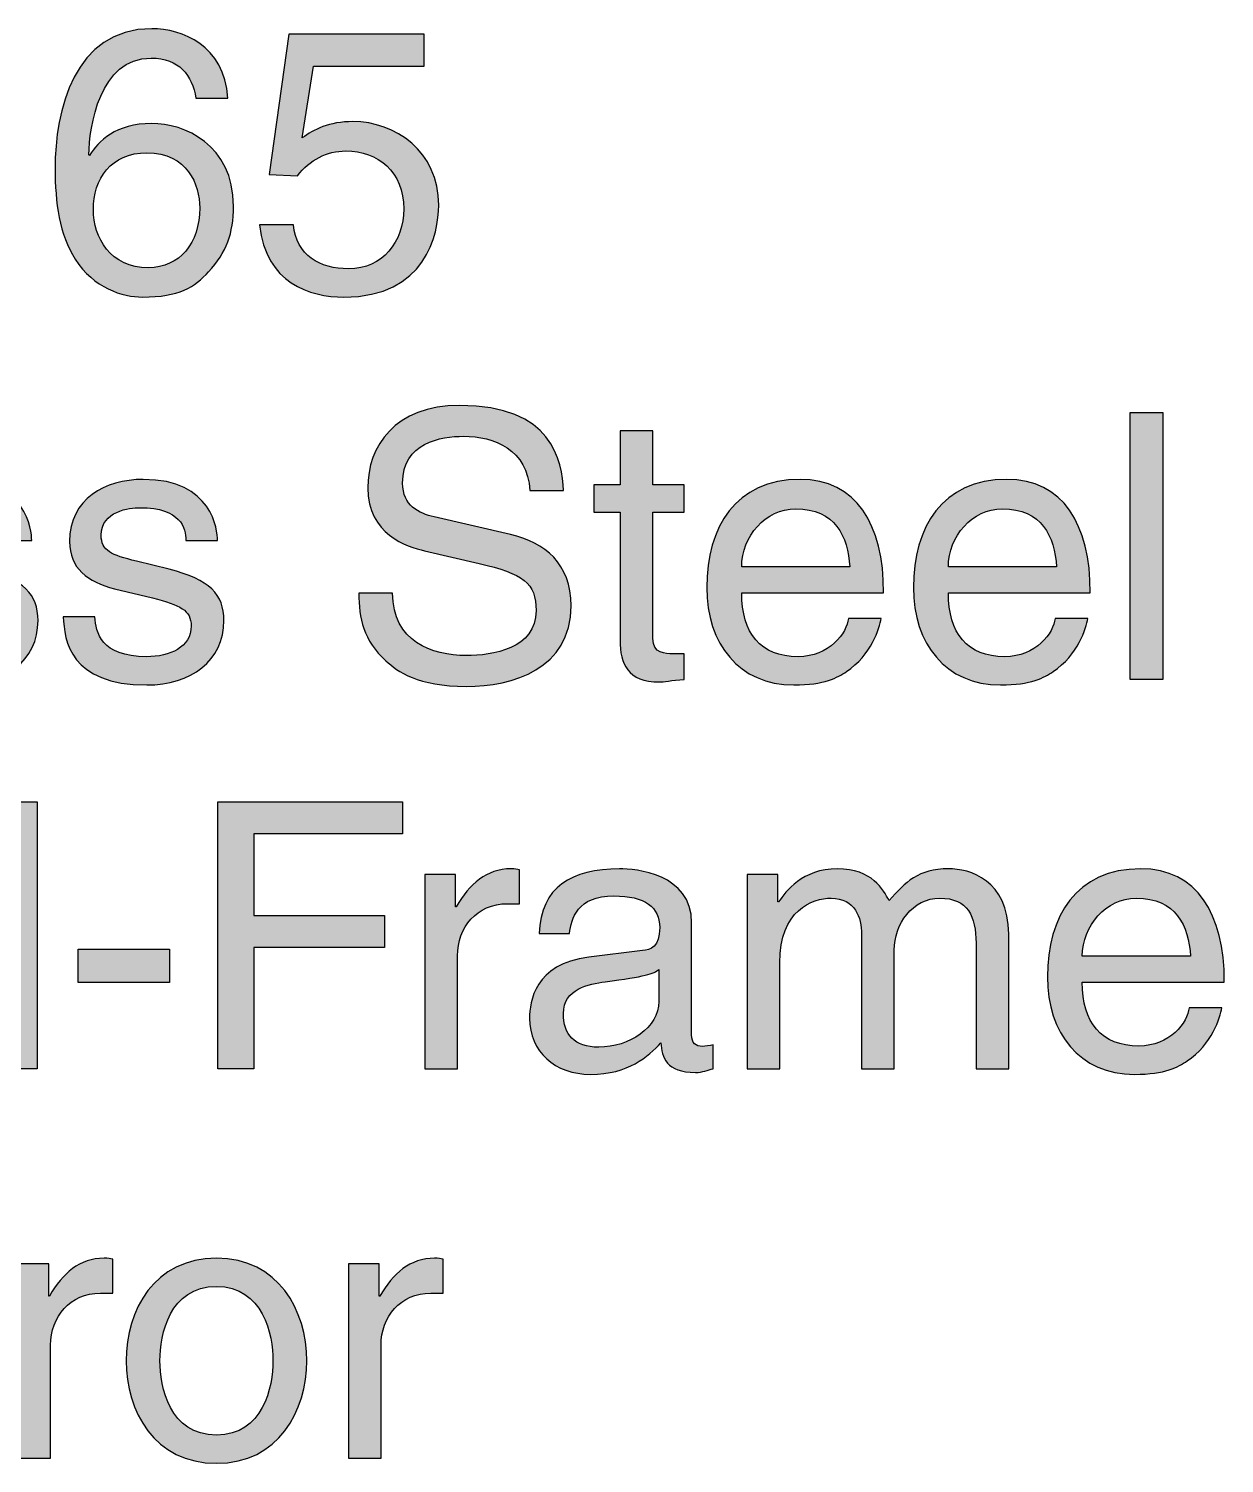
# Model space of a CAD drawing. Extents: x -115 to 53, y -129 to 6.
# Drawn here: x -7.38 to 16.45, y -129.44 to -100.84 of the extents above; entities that cross this region are included whole.
import ezdxf

# ---------------------------------------------------------------- set-up
doc = ezdxf.new("R2010")
doc.units = 0
doc.header["$MEASUREMENT"] = 0
doc.layers.add('MODEL_NAME', color=3, linetype='CONTINUOUS')

# ---------------------------------------------------------------- blocks, each defined once
blk = doc.blocks.new('AI9-BLK2')
at = {"layer": 'MODEL_NAME'}
h = blk.add_hatch(color=2, dxfattribs=at)
edge = h.paths.add_edge_path(flags=16)
edge.add_spline(control_points=[(3.77, 9.476), (4.392, 9.476), (4.792, 9.965), (4.792, 10.669), (4.792, 11.128), (4.548, 11.766), (3.74, 11.766), (3.021, 11.766), (2.673, 11.247), (2.673, 10.632), (2.673, 10.076), (3.007, 9.476), (3.77, 9.476)], knot_values=[0, 0, 0, 0, 1, 1, 1, 2, 2, 2, 3, 3, 3, 4, 4, 4, 4], degree=3, periodic=0)
edge = h.paths.add_edge_path()
edge.add_spline(control_points=[(4.718, 12.855), (4.636, 13.314), (4.385, 13.655), (3.822, 13.655), (2.799, 13.655), (2.585, 12.277), (2.585, 11.728), (2.585, 11.728), (2.599, 11.714), (2.599, 11.714), (2.762, 11.995), (3.125, 12.351), (3.837, 12.351), (4.474, 12.351), (5.466, 11.943), (5.466, 10.699), (5.466, 10.165), (5.326, 9.78), (4.97, 9.395), (4.696, 9.091), (4.385, 8.891), (3.651, 8.891), (3.251, 8.891), (2.681, 9.069), (2.31, 9.647), (1.999, 10.136), (1.91, 10.773), (1.91, 11.454), (1.91, 12.595), (2.281, 14.24), (3.837, 14.24), (4.437, 14.24), (5.289, 13.914), (5.355, 12.855), (5.355, 12.855), (4.718, 12.855), (4.718, 12.855)], knot_values=[0, 0, 0, 0, 1, 1, 1, 2, 2, 2, 3, 3, 3, 4, 4, 4, 5, 5, 5, 6, 6, 6, 7, 7, 7, 8, 8, 8, 9, 9, 9, 10, 10, 10, 11, 11, 11, 12, 12, 12, 12], degree=3, periodic=0)
h = blk.add_hatch(color=2, dxfattribs=at)
edge = h.paths.add_edge_path()
edge.add_spline(control_points=[(6.837, 12.062), (7.059, 12.232), (7.378, 12.388), (7.845, 12.388), (8.689, 12.388), (9.556, 11.795), (9.556, 10.721), (9.556, 10.143), (9.296, 8.891), (7.666, 8.891), (6.985, 8.891), (6.111, 9.165), (5.985, 10.328), (5.985, 10.328), (6.659, 10.328), (6.659, 10.328), (6.726, 9.721), (7.178, 9.454), (7.763, 9.454), (8.437, 9.454), (8.859, 9.995), (8.859, 10.647), (8.859, 11.395), (8.348, 11.803), (7.704, 11.803), (7.326, 11.803), (6.985, 11.625), (6.74, 11.306), (6.74, 11.306), (6.177, 11.336), (6.177, 11.336), (6.177, 11.336), (6.57, 14.129), (6.57, 14.129), (6.57, 14.129), (9.267, 14.129), (9.267, 14.129), (9.267, 14.129), (9.267, 13.492), (9.267, 13.492), (9.267, 13.492), (7.059, 13.492), (7.059, 13.492), (7.059, 13.492), (6.837, 12.062), (6.837, 12.062)], knot_values=[0, 0, 0, 0, 1, 1, 1, 2, 2, 2, 3, 3, 3, 4, 4, 4, 5, 5, 5, 6, 6, 6, 7, 7, 7, 8, 8, 8, 9, 9, 9, 10, 10, 10, 11, 11, 11, 12, 12, 12, 13, 13, 13, 14, 14, 14, 15, 15, 15, 15], degree=3, periodic=0)
h = blk.add_hatch(color=2, dxfattribs=at)
edge = h.paths.add_edge_path()
edge.add_spline(control_points=[(11.371, 5.034), (11.334, 5.856), (10.652, 6.116), (10.052, 6.116), (9.6, 6.116), (8.837, 5.99), (8.837, 5.182), (8.837, 4.73), (9.156, 4.582), (9.467, 4.508), (9.467, 4.508), (10.985, 4.16), (10.985, 4.16), (11.674, 3.997), (12.193, 3.582), (12.193, 2.738), (12.193, 1.478), (11.023, 1.13), (10.111, 1.13), (9.126, 1.13), (8.741, 1.426), (8.504, 1.641), (8.052, 2.049), (7.963, 2.493), (7.963, 2.989), (7.963, 2.989), (8.637, 2.989), (8.637, 2.989), (8.637, 2.026), (9.422, 1.745), (10.104, 1.745), (10.623, 1.745), (11.497, 1.878), (11.497, 2.641), (11.497, 3.197), (11.237, 3.375), (10.363, 3.582), (10.363, 3.582), (9.274, 3.834), (9.274, 3.834), (8.926, 3.916), (8.141, 4.16), (8.141, 5.086), (8.141, 5.916), (8.681, 6.731), (9.971, 6.731), (11.83, 6.731), (12.015, 5.619), (12.045, 5.034), (12.045, 5.034), (11.371, 5.034), (11.371, 5.034)], knot_values=[0, 0, 0, 0, 1, 1, 1, 2, 2, 2, 3, 3, 3, 4, 4, 4, 5, 5, 5, 6, 6, 6, 7, 7, 7, 8, 8, 8, 9, 9, 9, 10, 10, 10, 11, 11, 11, 12, 12, 12, 13, 13, 13, 14, 14, 14, 15, 15, 15, 16, 16, 16, 17, 17, 17, 17], degree=3, periodic=0)
h = blk.add_hatch(color=2, dxfattribs=at)
edge = h.paths.add_edge_path()
edge.add_spline(control_points=[(23.987, 1.271), (23.987, 1.271), (23.335, 1.271), (23.335, 1.271), (23.335, 1.271), (23.335, 6.59), (23.335, 6.59), (23.335, 6.59), (23.987, 6.59), (23.987, 6.59), (23.987, 6.59), (23.987, 1.271), (23.987, 1.271)], knot_values=[0, 0, 0, 0, 1, 1, 1, 2, 2, 2, 3, 3, 3, 4, 4, 4, 4], degree=3, periodic=0)
h = blk.add_hatch(color=2, dxfattribs=at)
edge = h.paths.add_edge_path()
edge.add_spline(control_points=[(13.823, 4.605), (13.823, 4.605), (13.823, 2.085), (13.823, 2.085), (13.823, 1.782), (14.082, 1.782), (14.216, 1.782), (14.216, 1.782), (14.445, 1.782), (14.445, 1.782), (14.445, 1.782), (14.445, 1.271), (14.445, 1.271), (14.208, 1.249), (14.023, 1.219), (13.956, 1.219), (13.312, 1.219), (13.171, 1.582), (13.171, 2.049), (13.171, 2.049), (13.171, 4.605), (13.171, 4.605), (13.171, 4.605), (12.645, 4.605), (12.645, 4.605), (12.645, 4.605), (12.645, 5.145), (12.645, 5.145), (12.645, 5.145), (13.171, 5.145), (13.171, 5.145), (13.171, 5.145), (13.171, 6.227), (13.171, 6.227), (13.171, 6.227), (13.823, 6.227), (13.823, 6.227), (13.823, 6.227), (13.823, 5.145), (13.823, 5.145), (13.823, 5.145), (14.445, 5.145), (14.445, 5.145), (14.445, 5.145), (14.445, 4.605), (14.445, 4.605), (14.445, 4.605), (13.823, 4.605), (13.823, 4.605)], knot_values=[0, 0, 0, 0, 1, 1, 1, 2, 2, 2, 3, 3, 3, 4, 4, 4, 5, 5, 5, 6, 6, 6, 7, 7, 7, 8, 8, 8, 9, 9, 9, 10, 10, 10, 11, 11, 11, 12, 12, 12, 13, 13, 13, 14, 14, 14, 15, 15, 15, 16, 16, 16, 16], degree=3, periodic=0)
h = blk.add_hatch(color=2, dxfattribs=at)
edge = h.paths.add_edge_path()
edge.add_spline(control_points=[(0.814, 4.041), (0.806, 4.286), (0.718, 4.693), (-0.105, 4.693), (-0.305, 4.693), (-0.875, 4.627), (-0.875, 4.145), (-0.875, 3.827), (-0.675, 3.753), (-0.171, 3.626), (-0.171, 3.626), (0.481, 3.464), (0.481, 3.464), (1.288, 3.264), (1.57, 2.967), (1.57, 2.441), (1.57, 1.641), (0.91, 1.159), (0.036, 1.159), (-1.497, 1.159), (-1.609, 2.049), (-1.631, 2.515), (-1.631, 2.515), (-1.001, 2.515), (-1.001, 2.515), (-0.979, 2.212), (-0.89, 1.723), (0.029, 1.723), (0.495, 1.723), (0.918, 1.908), (0.918, 2.338), (0.918, 2.649), (0.703, 2.752), (0.147, 2.893), (0.147, 2.893), (-0.608, 3.078), (-0.608, 3.078), (-1.149, 3.212), (-1.505, 3.486), (-1.505, 4.019), (-1.505, 4.871), (-0.801, 5.256), (-0.038, 5.256), (1.347, 5.256), (1.444, 4.234), (1.444, 4.041), (1.444, 4.041), (0.814, 4.041), (0.814, 4.041)], knot_values=[0, 0, 0, 0, 1, 1, 1, 2, 2, 2, 3, 3, 3, 4, 4, 4, 5, 5, 5, 6, 6, 6, 7, 7, 7, 8, 8, 8, 9, 9, 9, 10, 10, 10, 11, 11, 11, 12, 12, 12, 13, 13, 13, 14, 14, 14, 15, 15, 15, 16, 16, 16, 16], degree=3, periodic=0)
h = blk.add_hatch(color=2, dxfattribs=at)
edge = h.paths.add_edge_path()
edge.add_spline(control_points=[(4.518, 4.041), (4.511, 4.286), (4.422, 4.693), (3.6, 4.693), (3.399, 4.693), (2.829, 4.627), (2.829, 4.145), (2.829, 3.827), (3.029, 3.753), (3.533, 3.626), (3.533, 3.626), (4.185, 3.464), (4.185, 3.464), (4.992, 3.264), (5.274, 2.967), (5.274, 2.441), (5.274, 1.641), (4.614, 1.159), (3.74, 1.159), (2.207, 1.159), (2.095, 2.049), (2.073, 2.515), (2.073, 2.515), (2.703, 2.515), (2.703, 2.515), (2.725, 2.212), (2.814, 1.723), (3.733, 1.723), (4.2, 1.723), (4.622, 1.908), (4.622, 2.338), (4.622, 2.649), (4.407, 2.752), (3.851, 2.893), (3.851, 2.893), (3.096, 3.078), (3.096, 3.078), (2.555, 3.212), (2.199, 3.486), (2.199, 4.019), (2.199, 4.871), (2.903, 5.256), (3.666, 5.256), (5.052, 5.256), (5.148, 4.234), (5.148, 4.041), (5.148, 4.041), (4.518, 4.041), (4.518, 4.041)], knot_values=[0, 0, 0, 0, 1, 1, 1, 2, 2, 2, 3, 3, 3, 4, 4, 4, 5, 5, 5, 6, 6, 6, 7, 7, 7, 8, 8, 8, 9, 9, 9, 10, 10, 10, 11, 11, 11, 12, 12, 12, 13, 13, 13, 14, 14, 14, 15, 15, 15, 16, 16, 16, 16], degree=3, periodic=0)
h = blk.add_hatch(color=2, dxfattribs=at)
edge = h.paths.add_edge_path(flags=16)
edge.add_spline(control_points=[(17.749, 3.516), (17.712, 4.116), (17.461, 4.671), (16.668, 4.671), (16.068, 4.671), (15.594, 4.116), (15.594, 3.516), (15.594, 3.516), (17.749, 3.516), (17.749, 3.516)], knot_values=[0, 0, 0, 0, 1, 1, 1, 2, 2, 2, 3, 3, 3, 3], degree=3, periodic=0)
edge = h.paths.add_edge_path()
edge.add_spline(control_points=[(18.372, 2.486), (18.349, 2.3), (18.172, 1.752), (17.683, 1.426), (17.505, 1.308), (17.253, 1.159), (16.631, 1.159), (15.542, 1.159), (14.897, 1.982), (14.897, 3.1), (14.897, 4.301), (15.475, 5.256), (16.757, 5.256), (17.875, 5.256), (18.423, 4.368), (18.423, 2.997), (18.423, 2.997), (15.594, 2.997), (15.594, 2.997), (15.594, 2.189), (15.971, 1.723), (16.719, 1.723), (17.334, 1.723), (17.698, 2.197), (17.72, 2.486), (17.72, 2.486), (18.372, 2.486), (18.372, 2.486)], knot_values=[0, 0, 0, 0, 1, 1, 1, 2, 2, 2, 3, 3, 3, 4, 4, 4, 5, 5, 5, 6, 6, 6, 7, 7, 7, 8, 8, 8, 9, 9, 9, 9], degree=3, periodic=0)
h = blk.add_hatch(color=2, dxfattribs=at)
edge = h.paths.add_edge_path(flags=16)
edge.add_spline(control_points=[(21.868, 3.516), (21.831, 4.116), (21.579, 4.671), (20.787, 4.671), (20.187, 4.671), (19.713, 4.116), (19.713, 3.516), (19.713, 3.516), (21.868, 3.516), (21.868, 3.516)], knot_values=[0, 0, 0, 0, 1, 1, 1, 2, 2, 2, 3, 3, 3, 3], degree=3, periodic=0)
edge = h.paths.add_edge_path()
edge.add_spline(control_points=[(22.491, 2.486), (22.468, 2.3), (22.291, 1.752), (21.802, 1.426), (21.624, 1.308), (21.372, 1.159), (20.75, 1.159), (19.661, 1.159), (19.016, 1.982), (19.016, 3.1), (19.016, 4.301), (19.594, 5.256), (20.876, 5.256), (21.994, 5.256), (22.542, 4.368), (22.542, 2.997), (22.542, 2.997), (19.713, 2.997), (19.713, 2.997), (19.713, 2.189), (20.09, 1.723), (20.838, 1.723), (21.453, 1.723), (21.816, 2.197), (21.839, 2.486), (21.839, 2.486), (22.491, 2.486), (22.491, 2.486)], knot_values=[0, 0, 0, 0, 1, 1, 1, 2, 2, 2, 3, 3, 3, 4, 4, 4, 5, 5, 5, 6, 6, 6, 7, 7, 7, 8, 8, 8, 9, 9, 9, 9], degree=3, periodic=0)
h = blk.add_hatch(color=2, dxfattribs=at)
edge = h.paths.add_edge_path()
edge.add_spline(control_points=[(1.551, -6.49), (1.551, -6.49), (0.899, -6.49), (0.899, -6.49), (0.899, -6.49), (0.899, -1.171), (0.899, -1.171), (0.899, -1.171), (1.551, -1.171), (1.551, -1.171), (1.551, -1.171), (1.551, -6.49), (1.551, -6.49)], knot_values=[0, 0, 0, 0, 1, 1, 1, 2, 2, 2, 3, 3, 3, 4, 4, 4, 4], degree=3, periodic=0)
h = blk.add_hatch(color=2, dxfattribs=at)
edge = h.paths.add_edge_path()
edge.add_spline(control_points=[(5.87, -6.49), (5.87, -6.49), (5.152, -6.49), (5.152, -6.49), (5.152, -6.49), (5.152, -1.171), (5.152, -1.171), (5.152, -1.171), (8.833, -1.171), (8.833, -1.171), (8.833, -1.171), (8.833, -1.809), (8.833, -1.809), (8.833, -1.809), (5.87, -1.809), (5.87, -1.809), (5.87, -1.809), (5.87, -3.438), (5.87, -3.438), (5.87, -3.438), (8.478, -3.438), (8.478, -3.438), (8.478, -3.438), (8.478, -4.075), (8.478, -4.075), (8.478, -4.075), (5.87, -4.075), (5.87, -4.075), (5.87, -4.075), (5.87, -6.49), (5.87, -6.49)], knot_values=[0, 0, 0, 0, 1, 1, 1, 2, 2, 2, 3, 3, 3, 4, 4, 4, 5, 5, 5, 6, 6, 6, 7, 7, 7, 8, 8, 8, 9, 9, 9, 10, 10, 10, 10], degree=3, periodic=0)
h = blk.add_hatch(color=2, dxfattribs=at)
edge = h.paths.add_edge_path()
edge.add_spline(control_points=[(9.93, -6.49), (9.93, -6.49), (9.278, -6.49), (9.278, -6.49), (9.278, -6.49), (9.278, -2.616), (9.278, -2.616), (9.278, -2.616), (9.893, -2.616), (9.893, -2.616), (9.893, -2.616), (9.893, -3.26), (9.893, -3.26), (9.893, -3.26), (9.907, -3.26), (9.907, -3.26), (10.167, -2.809), (10.508, -2.505), (10.996, -2.505), (11.078, -2.505), (11.115, -2.512), (11.167, -2.527), (11.167, -2.527), (11.167, -3.201), (11.167, -3.201), (11.167, -3.201), (10.922, -3.201), (10.922, -3.201), (10.315, -3.201), (9.93, -3.675), (9.93, -4.238), (9.93, -4.238), (9.93, -6.49), (9.93, -6.49)], knot_values=[0, 0, 0, 0, 1, 1, 1, 2, 2, 2, 3, 3, 3, 4, 4, 4, 5, 5, 5, 6, 6, 6, 7, 7, 7, 8, 8, 8, 9, 9, 9, 10, 10, 10, 11, 11, 11, 11], degree=3, periodic=0)
h = blk.add_hatch(color=2, dxfattribs=at)
edge = h.paths.add_edge_path(flags=16)
edge.add_spline(control_points=[(13.945, -4.512), (13.841, -4.594), (13.678, -4.653), (12.871, -4.757), (12.552, -4.801), (12.041, -4.898), (12.041, -5.387), (12.041, -5.809), (12.256, -6.061), (12.745, -6.061), (13.353, -6.061), (13.945, -5.668), (13.945, -5.15), (13.945, -5.15), (13.945, -4.512), (13.945, -4.512)], knot_values=[0, 0, 0, 0, 1, 1, 1, 2, 2, 2, 3, 3, 3, 4, 4, 4, 5, 5, 5, 5], degree=3, periodic=0)
edge = h.paths.add_edge_path()
edge.add_spline(control_points=[(11.56, -3.794), (11.589, -2.868), (12.204, -2.505), (13.16, -2.505), (13.471, -2.505), (14.597, -2.594), (14.597, -3.586), (14.597, -3.586), (14.597, -5.816), (14.597, -5.816), (14.597, -5.979), (14.679, -6.046), (14.812, -6.046), (14.871, -6.046), (14.952, -6.031), (15.027, -6.016), (15.027, -6.016), (15.027, -6.49), (15.027, -6.49), (14.916, -6.52), (14.819, -6.564), (14.671, -6.564), (14.093, -6.564), (14.004, -6.268), (13.982, -5.972), (13.73, -6.246), (13.338, -6.602), (12.582, -6.602), (11.871, -6.602), (11.367, -6.15), (11.367, -5.483), (11.367, -5.157), (11.463, -4.401), (12.545, -4.268), (12.545, -4.268), (13.619, -4.135), (13.619, -4.135), (13.775, -4.12), (13.96, -4.061), (13.96, -3.675), (13.96, -3.268), (13.664, -3.046), (13.049, -3.046), (12.308, -3.046), (12.204, -3.497), (12.16, -3.794), (12.16, -3.794), (11.56, -3.794), (11.56, -3.794)], knot_values=[0, 0, 0, 0, 1, 1, 1, 2, 2, 2, 3, 3, 3, 4, 4, 4, 5, 5, 5, 6, 6, 6, 7, 7, 7, 8, 8, 8, 9, 9, 9, 10, 10, 10, 11, 11, 11, 12, 12, 12, 13, 13, 13, 14, 14, 14, 15, 15, 15, 16, 16, 16, 16], degree=3, periodic=0)
h = blk.add_hatch(color=2, dxfattribs=at)
edge = h.paths.add_edge_path()
edge.add_spline(control_points=[(15.701, -2.616), (15.701, -2.616), (16.316, -2.616), (16.316, -2.616), (16.316, -2.616), (16.316, -3.164), (16.316, -3.164), (16.316, -3.164), (16.331, -3.164), (16.331, -3.164), (16.471, -2.957), (16.805, -2.505), (17.501, -2.505), (18.197, -2.505), (18.42, -2.927), (18.531, -3.135), (18.857, -2.771), (19.116, -2.505), (19.716, -2.505), (20.131, -2.505), (20.916, -2.719), (20.916, -3.809), (20.916, -3.809), (20.916, -6.49), (20.916, -6.49), (20.916, -6.49), (20.264, -6.49), (20.264, -6.49), (20.264, -6.49), (20.264, -3.986), (20.264, -3.986), (20.264, -3.453), (20.102, -3.09), (19.546, -3.09), (18.998, -3.09), (18.635, -3.609), (18.635, -4.127), (18.635, -4.127), (18.635, -6.49), (18.635, -6.49), (18.635, -6.49), (17.983, -6.49), (17.983, -6.49), (17.983, -6.49), (17.983, -3.809), (17.983, -3.809), (17.983, -3.482), (17.857, -3.09), (17.375, -3.09), (17.005, -3.09), (16.353, -3.327), (16.353, -4.379), (16.353, -4.379), (16.353, -6.49), (16.353, -6.49), (16.353, -6.49), (15.701, -6.49), (15.701, -6.49), (15.701, -6.49), (15.701, -2.616), (15.701, -2.616)], knot_values=[0, 0, 0, 0, 1, 1, 1, 2, 2, 2, 3, 3, 3, 4, 4, 4, 5, 5, 5, 6, 6, 6, 7, 7, 7, 8, 8, 8, 9, 9, 9, 10, 10, 10, 11, 11, 11, 12, 12, 12, 13, 13, 13, 14, 14, 14, 15, 15, 15, 16, 16, 16, 17, 17, 17, 18, 18, 18, 19, 19, 19, 20, 20, 20, 20], degree=3, periodic=0)
h = blk.add_hatch(color=2, dxfattribs=at)
edge = h.paths.add_edge_path(flags=16)
edge.add_spline(control_points=[(24.539, -4.246), (24.502, -3.645), (24.25, -3.09), (23.457, -3.09), (22.857, -3.09), (22.383, -3.645), (22.383, -4.246), (22.383, -4.246), (24.539, -4.246), (24.539, -4.246)], knot_values=[0, 0, 0, 0, 1, 1, 1, 2, 2, 2, 3, 3, 3, 3], degree=3, periodic=0)
edge = h.paths.add_edge_path()
edge.add_spline(control_points=[(25.161, -5.275), (25.139, -5.461), (24.961, -6.009), (24.472, -6.335), (24.295, -6.453), (24.043, -6.602), (23.42, -6.602), (22.331, -6.602), (21.687, -5.779), (21.687, -4.661), (21.687, -3.46), (22.265, -2.505), (23.546, -2.505), (24.665, -2.505), (25.213, -3.394), (25.213, -4.764), (25.213, -4.764), (22.383, -4.764), (22.383, -4.764), (22.383, -5.572), (22.761, -6.038), (23.509, -6.038), (24.124, -6.038), (24.487, -5.564), (24.509, -5.275), (24.509, -5.275), (25.161, -5.275), (25.161, -5.275)], knot_values=[0, 0, 0, 0, 1, 1, 1, 2, 2, 2, 3, 3, 3, 4, 4, 4, 5, 5, 5, 6, 6, 6, 7, 7, 7, 8, 8, 8, 9, 9, 9, 9], degree=3, periodic=0)
h = blk.add_hatch(color=2, dxfattribs=at)
edge = h.paths.add_edge_path()
edge.add_spline(control_points=[(4.188, -4.772), (4.188, -4.772), (2.373, -4.772), (2.373, -4.772), (2.373, -4.772), (2.373, -4.105), (2.373, -4.105), (2.373, -4.105), (4.188, -4.105), (4.188, -4.105), (4.188, -4.105), (4.188, -4.772), (4.188, -4.772)], knot_values=[0, 0, 0, 0, 1, 1, 1, 2, 2, 2, 3, 3, 3, 4, 4, 4, 4], degree=3, periodic=0)
h = blk.add_hatch(color=2, dxfattribs=at)
edge = h.paths.add_edge_path()
edge.add_spline(control_points=[(1.822, -14.251), (1.822, -14.251), (1.17, -14.251), (1.17, -14.251), (1.17, -14.251), (1.17, -10.377), (1.17, -10.377), (1.17, -10.377), (1.784, -10.377), (1.784, -10.377), (1.784, -10.377), (1.784, -11.021), (1.784, -11.021), (1.784, -11.021), (1.799, -11.021), (1.799, -11.021), (2.059, -10.57), (2.399, -10.266), (2.888, -10.266), (2.97, -10.266), (3.007, -10.273), (3.059, -10.288), (3.059, -10.288), (3.059, -10.962), (3.059, -10.962), (3.059, -10.962), (2.814, -10.962), (2.814, -10.962), (2.207, -10.962), (1.822, -11.437), (1.822, -11.999), (1.822, -11.999), (1.822, -14.251), (1.822, -14.251)], knot_values=[0, 0, 0, 0, 1, 1, 1, 2, 2, 2, 3, 3, 3, 4, 4, 4, 5, 5, 5, 6, 6, 6, 7, 7, 7, 8, 8, 8, 9, 9, 9, 10, 10, 10, 11, 11, 11, 11], degree=3, periodic=0)
h = blk.add_hatch(color=2, dxfattribs=at)
edge = h.paths.add_edge_path(flags=16)
edge.add_spline(control_points=[(5.125, -13.792), (6.059, -13.792), (6.252, -12.829), (6.252, -12.311), (6.252, -11.792), (6.059, -10.829), (5.125, -10.829), (4.192, -10.829), (3.999, -11.792), (3.999, -12.311), (3.999, -12.829), (4.192, -13.792), (5.125, -13.792)], knot_values=[0, 0, 0, 0, 1, 1, 1, 2, 2, 2, 3, 3, 3, 4, 4, 4, 4], degree=3, periodic=0)
edge = h.paths.add_edge_path()
edge.add_spline(control_points=[(5.125, -10.266), (6.363, -10.266), (6.926, -11.31), (6.926, -12.311), (6.926, -13.311), (6.363, -14.355), (5.125, -14.355), (3.888, -14.355), (3.325, -13.311), (3.325, -12.311), (3.325, -11.31), (3.888, -10.266), (5.125, -10.266)], knot_values=[0, 0, 0, 0, 1, 1, 1, 2, 2, 2, 3, 3, 3, 4, 4, 4, 4], degree=3, periodic=0)
h = blk.add_hatch(color=2, dxfattribs=at)
edge = h.paths.add_edge_path()
edge.add_spline(control_points=[(8.407, -14.251), (8.407, -14.251), (7.755, -14.251), (7.755, -14.251), (7.755, -14.251), (7.755, -10.377), (7.755, -10.377), (7.755, -10.377), (8.37, -10.377), (8.37, -10.377), (8.37, -10.377), (8.37, -11.021), (8.37, -11.021), (8.37, -11.021), (8.385, -11.021), (8.385, -11.021), (8.645, -10.57), (8.985, -10.266), (9.474, -10.266), (9.556, -10.266), (9.593, -10.273), (9.645, -10.288), (9.645, -10.288), (9.645, -10.962), (9.645, -10.962), (9.645, -10.962), (9.4, -10.962), (9.4, -10.962), (8.793, -10.962), (8.407, -11.437), (8.407, -11.999), (8.407, -11.999), (8.407, -14.251), (8.407, -14.251)], knot_values=[0, 0, 0, 0, 1, 1, 1, 2, 2, 2, 3, 3, 3, 4, 4, 4, 5, 5, 5, 6, 6, 6, 7, 7, 7, 8, 8, 8, 9, 9, 9, 10, 10, 10, 11, 11, 11, 11], degree=3, periodic=0)
at = {"layer": 'MODEL_NAME', "color": 2}
for points in [[(23.987, 1.271), (23.335, 1.271), (23.335, 6.59), (23.987, 6.59)], [(1.551, -6.49), (0.899, -6.49), (0.899, -1.171), (1.551, -1.171)], [(5.87, -6.49), (5.152, -6.49), (5.152, -1.171), (8.833, -1.171), (8.833, -1.809), (5.87, -1.809), (5.87, -3.438), (8.478, -3.438), (8.478, -4.075), (5.87, -4.075)], [(4.188, -4.772), (2.373, -4.772), (2.373, -4.105), (4.188, -4.105)]]:
    blk.add_lwpolyline(points, close=True, dxfattribs=at)
for points, knots in [([(4.718, 12.855), (4.636, 13.314), (4.385, 13.655), (3.822, 13.655), (2.799, 13.655), (2.585, 12.277), (2.585, 11.728), (2.585, 11.728), (2.599, 11.714), (2.599, 11.714), (2.762, 11.995), (3.125, 12.351), (3.837, 12.351), (4.474, 12.351), (5.466, 11.943), (5.466, 10.699), (5.466, 10.165), (5.326, 9.78), (4.97, 9.395), (4.696, 9.091), (4.385, 8.891), (3.651, 8.891), (3.251, 8.891), (2.681, 9.069), (2.31, 9.647), (1.999, 10.136), (1.91, 10.773), (1.91, 11.454), (1.91, 12.595), (2.281, 14.24), (3.837, 14.24), (4.437, 14.24), (5.289, 13.914), (5.355, 12.855), (5.355, 12.855), (4.718, 12.855), (4.718, 12.855)], [0, 0, 0, 0, 1, 1, 1, 2, 2, 2, 3, 3, 3, 4, 4, 4, 5, 5, 5, 6, 6, 6, 7, 7, 7, 8, 8, 8, 9, 9, 9, 10, 10, 10, 11, 11, 11, 12, 12, 12, 12]), ([(6.837, 12.062), (7.059, 12.232), (7.378, 12.388), (7.845, 12.388), (8.689, 12.388), (9.556, 11.795), (9.556, 10.721), (9.556, 10.143), (9.296, 8.891), (7.666, 8.891), (6.985, 8.891), (6.111, 9.165), (5.985, 10.328), (5.985, 10.328), (6.659, 10.328), (6.659, 10.328), (6.726, 9.721), (7.178, 9.454), (7.763, 9.454), (8.437, 9.454), (8.859, 9.995), (8.859, 10.647), (8.859, 11.395), (8.348, 11.803), (7.704, 11.803), (7.326, 11.803), (6.985, 11.625), (6.74, 11.306), (6.74, 11.306), (6.177, 11.336), (6.177, 11.336), (6.177, 11.336), (6.57, 14.129), (6.57, 14.129), (6.57, 14.129), (9.267, 14.129), (9.267, 14.129), (9.267, 14.129), (9.267, 13.492), (9.267, 13.492), (9.267, 13.492), (7.059, 13.492), (7.059, 13.492), (7.059, 13.492), (6.837, 12.062), (6.837, 12.062)], [0, 0, 0, 0, 1, 1, 1, 2, 2, 2, 3, 3, 3, 4, 4, 4, 5, 5, 5, 6, 6, 6, 7, 7, 7, 8, 8, 8, 9, 9, 9, 10, 10, 10, 11, 11, 11, 12, 12, 12, 13, 13, 13, 14, 14, 14, 15, 15, 15, 15]), ([(3.77, 9.476), (4.392, 9.476), (4.792, 9.965), (4.792, 10.669), (4.792, 11.128), (4.548, 11.766), (3.74, 11.766), (3.021, 11.766), (2.673, 11.247), (2.673, 10.632), (2.673, 10.076), (3.007, 9.476), (3.77, 9.476)], [0, 0, 0, 0, 1, 1, 1, 2, 2, 2, 3, 3, 3, 4, 4, 4, 4]), ([(11.371, 5.034), (11.334, 5.856), (10.652, 6.116), (10.052, 6.116), (9.6, 6.116), (8.837, 5.99), (8.837, 5.182), (8.837, 4.73), (9.156, 4.582), (9.467, 4.508), (9.467, 4.508), (10.985, 4.16), (10.985, 4.16), (11.674, 3.997), (12.193, 3.582), (12.193, 2.738), (12.193, 1.478), (11.023, 1.13), (10.111, 1.13), (9.126, 1.13), (8.741, 1.426), (8.504, 1.641), (8.052, 2.049), (7.963, 2.493), (7.963, 2.989), (7.963, 2.989), (8.637, 2.989), (8.637, 2.989), (8.637, 2.026), (9.422, 1.745), (10.104, 1.745), (10.623, 1.745), (11.497, 1.878), (11.497, 2.641), (11.497, 3.197), (11.237, 3.375), (10.363, 3.582), (10.363, 3.582), (9.274, 3.834), (9.274, 3.834), (8.926, 3.916), (8.141, 4.16), (8.141, 5.086), (8.141, 5.916), (8.681, 6.731), (9.971, 6.731), (11.83, 6.731), (12.015, 5.619), (12.045, 5.034), (12.045, 5.034), (11.371, 5.034), (11.371, 5.034)], [0, 0, 0, 0, 1, 1, 1, 2, 2, 2, 3, 3, 3, 4, 4, 4, 5, 5, 5, 6, 6, 6, 7, 7, 7, 8, 8, 8, 9, 9, 9, 10, 10, 10, 11, 11, 11, 12, 12, 12, 13, 13, 13, 14, 14, 14, 15, 15, 15, 16, 16, 16, 17, 17, 17, 17]), ([(13.823, 4.605), (13.823, 4.605), (13.823, 2.085), (13.823, 2.085), (13.823, 1.782), (14.082, 1.782), (14.216, 1.782), (14.216, 1.782), (14.445, 1.782), (14.445, 1.782), (14.445, 1.782), (14.445, 1.271), (14.445, 1.271), (14.208, 1.249), (14.023, 1.219), (13.956, 1.219), (13.312, 1.219), (13.171, 1.582), (13.171, 2.049), (13.171, 2.049), (13.171, 4.605), (13.171, 4.605), (13.171, 4.605), (12.645, 4.605), (12.645, 4.605), (12.645, 4.605), (12.645, 5.145), (12.645, 5.145), (12.645, 5.145), (13.171, 5.145), (13.171, 5.145), (13.171, 5.145), (13.171, 6.227), (13.171, 6.227), (13.171, 6.227), (13.823, 6.227), (13.823, 6.227), (13.823, 6.227), (13.823, 5.145), (13.823, 5.145), (13.823, 5.145), (14.445, 5.145), (14.445, 5.145), (14.445, 5.145), (14.445, 4.605), (14.445, 4.605), (14.445, 4.605), (13.823, 4.605), (13.823, 4.605)], [0, 0, 0, 0, 1, 1, 1, 2, 2, 2, 3, 3, 3, 4, 4, 4, 5, 5, 5, 6, 6, 6, 7, 7, 7, 8, 8, 8, 9, 9, 9, 10, 10, 10, 11, 11, 11, 12, 12, 12, 13, 13, 13, 14, 14, 14, 15, 15, 15, 16, 16, 16, 16]), ([(0.814, 4.041), (0.806, 4.286), (0.718, 4.693), (-0.105, 4.693), (-0.305, 4.693), (-0.875, 4.627), (-0.875, 4.145), (-0.875, 3.827), (-0.675, 3.753), (-0.171, 3.626), (-0.171, 3.626), (0.481, 3.464), (0.481, 3.464), (1.288, 3.264), (1.57, 2.967), (1.57, 2.441), (1.57, 1.641), (0.91, 1.159), (0.036, 1.159), (-1.497, 1.159), (-1.609, 2.049), (-1.631, 2.515), (-1.631, 2.515), (-1.001, 2.515), (-1.001, 2.515), (-0.979, 2.212), (-0.89, 1.723), (0.029, 1.723), (0.495, 1.723), (0.918, 1.908), (0.918, 2.338), (0.918, 2.649), (0.703, 2.752), (0.147, 2.893), (0.147, 2.893), (-0.608, 3.078), (-0.608, 3.078), (-1.149, 3.212), (-1.505, 3.486), (-1.505, 4.019), (-1.505, 4.871), (-0.801, 5.256), (-0.038, 5.256), (1.347, 5.256), (1.444, 4.234), (1.444, 4.041), (1.444, 4.041), (0.814, 4.041), (0.814, 4.041)], [0, 0, 0, 0, 1, 1, 1, 2, 2, 2, 3, 3, 3, 4, 4, 4, 5, 5, 5, 6, 6, 6, 7, 7, 7, 8, 8, 8, 9, 9, 9, 10, 10, 10, 11, 11, 11, 12, 12, 12, 13, 13, 13, 14, 14, 14, 15, 15, 15, 16, 16, 16, 16]), ([(4.518, 4.041), (4.511, 4.286), (4.422, 4.693), (3.6, 4.693), (3.399, 4.693), (2.829, 4.627), (2.829, 4.145), (2.829, 3.827), (3.029, 3.753), (3.533, 3.626), (3.533, 3.626), (4.185, 3.464), (4.185, 3.464), (4.992, 3.264), (5.274, 2.967), (5.274, 2.441), (5.274, 1.641), (4.614, 1.159), (3.74, 1.159), (2.207, 1.159), (2.095, 2.049), (2.073, 2.515), (2.073, 2.515), (2.703, 2.515), (2.703, 2.515), (2.725, 2.212), (2.814, 1.723), (3.733, 1.723), (4.2, 1.723), (4.622, 1.908), (4.622, 2.338), (4.622, 2.649), (4.407, 2.752), (3.851, 2.893), (3.851, 2.893), (3.096, 3.078), (3.096, 3.078), (2.555, 3.212), (2.199, 3.486), (2.199, 4.019), (2.199, 4.871), (2.903, 5.256), (3.666, 5.256), (5.052, 5.256), (5.148, 4.234), (5.148, 4.041), (5.148, 4.041), (4.518, 4.041), (4.518, 4.041)], [0, 0, 0, 0, 1, 1, 1, 2, 2, 2, 3, 3, 3, 4, 4, 4, 5, 5, 5, 6, 6, 6, 7, 7, 7, 8, 8, 8, 9, 9, 9, 10, 10, 10, 11, 11, 11, 12, 12, 12, 13, 13, 13, 14, 14, 14, 15, 15, 15, 16, 16, 16, 16]), ([(18.372, 2.486), (18.349, 2.3), (18.172, 1.752), (17.683, 1.426), (17.505, 1.308), (17.253, 1.159), (16.631, 1.159), (15.542, 1.159), (14.897, 1.982), (14.897, 3.1), (14.897, 4.301), (15.475, 5.256), (16.757, 5.256), (17.875, 5.256), (18.423, 4.368), (18.423, 2.997), (18.423, 2.997), (15.594, 2.997), (15.594, 2.997), (15.594, 2.189), (15.971, 1.723), (16.719, 1.723), (17.334, 1.723), (17.698, 2.197), (17.72, 2.486), (17.72, 2.486), (18.372, 2.486), (18.372, 2.486)], [0, 0, 0, 0, 1, 1, 1, 2, 2, 2, 3, 3, 3, 4, 4, 4, 5, 5, 5, 6, 6, 6, 7, 7, 7, 8, 8, 8, 9, 9, 9, 9]), ([(22.491, 2.486), (22.468, 2.3), (22.291, 1.752), (21.802, 1.426), (21.624, 1.308), (21.372, 1.159), (20.75, 1.159), (19.661, 1.159), (19.016, 1.982), (19.016, 3.1), (19.016, 4.301), (19.594, 5.256), (20.876, 5.256), (21.994, 5.256), (22.542, 4.368), (22.542, 2.997), (22.542, 2.997), (19.713, 2.997), (19.713, 2.997), (19.713, 2.189), (20.09, 1.723), (20.838, 1.723), (21.453, 1.723), (21.816, 2.197), (21.839, 2.486), (21.839, 2.486), (22.491, 2.486), (22.491, 2.486)], [0, 0, 0, 0, 1, 1, 1, 2, 2, 2, 3, 3, 3, 4, 4, 4, 5, 5, 5, 6, 6, 6, 7, 7, 7, 8, 8, 8, 9, 9, 9, 9]), ([(17.749, 3.516), (17.712, 4.116), (17.461, 4.671), (16.668, 4.671), (16.068, 4.671), (15.594, 4.116), (15.594, 3.516), (15.594, 3.516), (17.749, 3.516), (17.749, 3.516)], [0, 0, 0, 0, 1, 1, 1, 2, 2, 2, 3, 3, 3, 3]), ([(21.868, 3.516), (21.831, 4.116), (21.579, 4.671), (20.787, 4.671), (20.187, 4.671), (19.713, 4.116), (19.713, 3.516), (19.713, 3.516), (21.868, 3.516), (21.868, 3.516)], [0, 0, 0, 0, 1, 1, 1, 2, 2, 2, 3, 3, 3, 3]), ([(9.93, -6.49), (9.93, -6.49), (9.278, -6.49), (9.278, -6.49), (9.278, -6.49), (9.278, -2.616), (9.278, -2.616), (9.278, -2.616), (9.893, -2.616), (9.893, -2.616), (9.893, -2.616), (9.893, -3.26), (9.893, -3.26), (9.893, -3.26), (9.907, -3.26), (9.907, -3.26), (10.167, -2.809), (10.508, -2.505), (10.996, -2.505), (11.078, -2.505), (11.115, -2.512), (11.167, -2.527), (11.167, -2.527), (11.167, -3.201), (11.167, -3.201), (11.167, -3.201), (10.922, -3.201), (10.922, -3.201), (10.315, -3.201), (9.93, -3.675), (9.93, -4.238), (9.93, -4.238), (9.93, -6.49), (9.93, -6.49)], [0, 0, 0, 0, 1, 1, 1, 2, 2, 2, 3, 3, 3, 4, 4, 4, 5, 5, 5, 6, 6, 6, 7, 7, 7, 8, 8, 8, 9, 9, 9, 10, 10, 10, 11, 11, 11, 11]), ([(11.56, -3.794), (11.589, -2.868), (12.204, -2.505), (13.16, -2.505), (13.471, -2.505), (14.597, -2.594), (14.597, -3.586), (14.597, -3.586), (14.597, -5.816), (14.597, -5.816), (14.597, -5.979), (14.679, -6.046), (14.812, -6.046), (14.871, -6.046), (14.952, -6.031), (15.027, -6.016), (15.027, -6.016), (15.027, -6.49), (15.027, -6.49), (14.916, -6.52), (14.819, -6.564), (14.671, -6.564), (14.093, -6.564), (14.004, -6.268), (13.982, -5.972), (13.73, -6.246), (13.338, -6.602), (12.582, -6.602), (11.871, -6.602), (11.367, -6.15), (11.367, -5.483), (11.367, -5.157), (11.463, -4.401), (12.545, -4.268), (12.545, -4.268), (13.619, -4.135), (13.619, -4.135), (13.775, -4.12), (13.96, -4.061), (13.96, -3.675), (13.96, -3.268), (13.664, -3.046), (13.049, -3.046), (12.308, -3.046), (12.204, -3.497), (12.16, -3.794), (12.16, -3.794), (11.56, -3.794), (11.56, -3.794)], [0, 0, 0, 0, 1, 1, 1, 2, 2, 2, 3, 3, 3, 4, 4, 4, 5, 5, 5, 6, 6, 6, 7, 7, 7, 8, 8, 8, 9, 9, 9, 10, 10, 10, 11, 11, 11, 12, 12, 12, 13, 13, 13, 14, 14, 14, 15, 15, 15, 16, 16, 16, 16]), ([(15.701, -2.616), (15.701, -2.616), (16.316, -2.616), (16.316, -2.616), (16.316, -2.616), (16.316, -3.164), (16.316, -3.164), (16.316, -3.164), (16.331, -3.164), (16.331, -3.164), (16.471, -2.957), (16.805, -2.505), (17.501, -2.505), (18.197, -2.505), (18.42, -2.927), (18.531, -3.135), (18.857, -2.771), (19.116, -2.505), (19.716, -2.505), (20.131, -2.505), (20.916, -2.719), (20.916, -3.809), (20.916, -3.809), (20.916, -6.49), (20.916, -6.49), (20.916, -6.49), (20.264, -6.49), (20.264, -6.49), (20.264, -6.49), (20.264, -3.986), (20.264, -3.986), (20.264, -3.453), (20.102, -3.09), (19.546, -3.09), (18.998, -3.09), (18.635, -3.609), (18.635, -4.127), (18.635, -4.127), (18.635, -6.49), (18.635, -6.49), (18.635, -6.49), (17.983, -6.49), (17.983, -6.49), (17.983, -6.49), (17.983, -3.809), (17.983, -3.809), (17.983, -3.482), (17.857, -3.09), (17.375, -3.09), (17.005, -3.09), (16.353, -3.327), (16.353, -4.379), (16.353, -4.379), (16.353, -6.49), (16.353, -6.49), (16.353, -6.49), (15.701, -6.49), (15.701, -6.49), (15.701, -6.49), (15.701, -2.616), (15.701, -2.616)], [0, 0, 0, 0, 1, 1, 1, 2, 2, 2, 3, 3, 3, 4, 4, 4, 5, 5, 5, 6, 6, 6, 7, 7, 7, 8, 8, 8, 9, 9, 9, 10, 10, 10, 11, 11, 11, 12, 12, 12, 13, 13, 13, 14, 14, 14, 15, 15, 15, 16, 16, 16, 17, 17, 17, 18, 18, 18, 19, 19, 19, 20, 20, 20, 20]), ([(25.161, -5.275), (25.139, -5.461), (24.961, -6.009), (24.472, -6.335), (24.295, -6.453), (24.043, -6.602), (23.42, -6.602), (22.331, -6.602), (21.687, -5.779), (21.687, -4.661), (21.687, -3.46), (22.265, -2.505), (23.546, -2.505), (24.665, -2.505), (25.213, -3.394), (25.213, -4.764), (25.213, -4.764), (22.383, -4.764), (22.383, -4.764), (22.383, -5.572), (22.761, -6.038), (23.509, -6.038), (24.124, -6.038), (24.487, -5.564), (24.509, -5.275), (24.509, -5.275), (25.161, -5.275), (25.161, -5.275)], [0, 0, 0, 0, 1, 1, 1, 2, 2, 2, 3, 3, 3, 4, 4, 4, 5, 5, 5, 6, 6, 6, 7, 7, 7, 8, 8, 8, 9, 9, 9, 9]), ([(24.539, -4.246), (24.502, -3.645), (24.25, -3.09), (23.457, -3.09), (22.857, -3.09), (22.383, -3.645), (22.383, -4.246), (22.383, -4.246), (24.539, -4.246), (24.539, -4.246)], [0, 0, 0, 0, 1, 1, 1, 2, 2, 2, 3, 3, 3, 3]), ([(13.945, -4.512), (13.841, -4.594), (13.678, -4.653), (12.871, -4.757), (12.552, -4.801), (12.041, -4.898), (12.041, -5.387), (12.041, -5.809), (12.256, -6.061), (12.745, -6.061), (13.353, -6.061), (13.945, -5.668), (13.945, -5.15), (13.945, -5.15), (13.945, -4.512), (13.945, -4.512)], [0, 0, 0, 0, 1, 1, 1, 2, 2, 2, 3, 3, 3, 4, 4, 4, 5, 5, 5, 5]), ([(1.822, -14.251), (1.822, -14.251), (1.17, -14.251), (1.17, -14.251), (1.17, -14.251), (1.17, -10.377), (1.17, -10.377), (1.17, -10.377), (1.784, -10.377), (1.784, -10.377), (1.784, -10.377), (1.784, -11.021), (1.784, -11.021), (1.784, -11.021), (1.799, -11.021), (1.799, -11.021), (2.059, -10.57), (2.399, -10.266), (2.888, -10.266), (2.97, -10.266), (3.007, -10.273), (3.059, -10.288), (3.059, -10.288), (3.059, -10.962), (3.059, -10.962), (3.059, -10.962), (2.814, -10.962), (2.814, -10.962), (2.207, -10.962), (1.822, -11.437), (1.822, -11.999), (1.822, -11.999), (1.822, -14.251), (1.822, -14.251)], [0, 0, 0, 0, 1, 1, 1, 2, 2, 2, 3, 3, 3, 4, 4, 4, 5, 5, 5, 6, 6, 6, 7, 7, 7, 8, 8, 8, 9, 9, 9, 10, 10, 10, 11, 11, 11, 11]), ([(5.125, -10.266), (6.363, -10.266), (6.926, -11.31), (6.926, -12.311), (6.926, -13.311), (6.363, -14.355), (5.125, -14.355), (3.888, -14.355), (3.325, -13.311), (3.325, -12.311), (3.325, -11.31), (3.888, -10.266), (5.125, -10.266)], [0, 0, 0, 0, 1, 1, 1, 2, 2, 2, 3, 3, 3, 4, 4, 4, 4]), ([(8.407, -14.251), (8.407, -14.251), (7.755, -14.251), (7.755, -14.251), (7.755, -14.251), (7.755, -10.377), (7.755, -10.377), (7.755, -10.377), (8.37, -10.377), (8.37, -10.377), (8.37, -10.377), (8.37, -11.021), (8.37, -11.021), (8.37, -11.021), (8.385, -11.021), (8.385, -11.021), (8.645, -10.57), (8.985, -10.266), (9.474, -10.266), (9.556, -10.266), (9.593, -10.273), (9.645, -10.288), (9.645, -10.288), (9.645, -10.962), (9.645, -10.962), (9.645, -10.962), (9.4, -10.962), (9.4, -10.962), (8.793, -10.962), (8.407, -11.437), (8.407, -11.999), (8.407, -11.999), (8.407, -14.251), (8.407, -14.251)], [0, 0, 0, 0, 1, 1, 1, 2, 2, 2, 3, 3, 3, 4, 4, 4, 5, 5, 5, 6, 6, 6, 7, 7, 7, 8, 8, 8, 9, 9, 9, 10, 10, 10, 11, 11, 11, 11]), ([(5.125, -13.792), (6.059, -13.792), (6.252, -12.829), (6.252, -12.311), (6.252, -11.792), (6.059, -10.829), (5.125, -10.829), (4.192, -10.829), (3.999, -11.792), (3.999, -12.311), (3.999, -12.829), (4.192, -13.792), (5.125, -13.792)], [0, 0, 0, 0, 1, 1, 1, 2, 2, 2, 3, 3, 3, 4, 4, 4, 4])]:
    blk.add_open_spline(points, degree=3, knots=knots, dxfattribs=at)

msp = doc.modelspace()

# ---------------------------------------------------------------- block references
at = {"layer": 'MODEL_NAME', "color": 2}
msp.add_blockref('AI9-BLK2', (-8.764, -115.081), dxfattribs=at)

doc.saveas('drawing.dxf')
